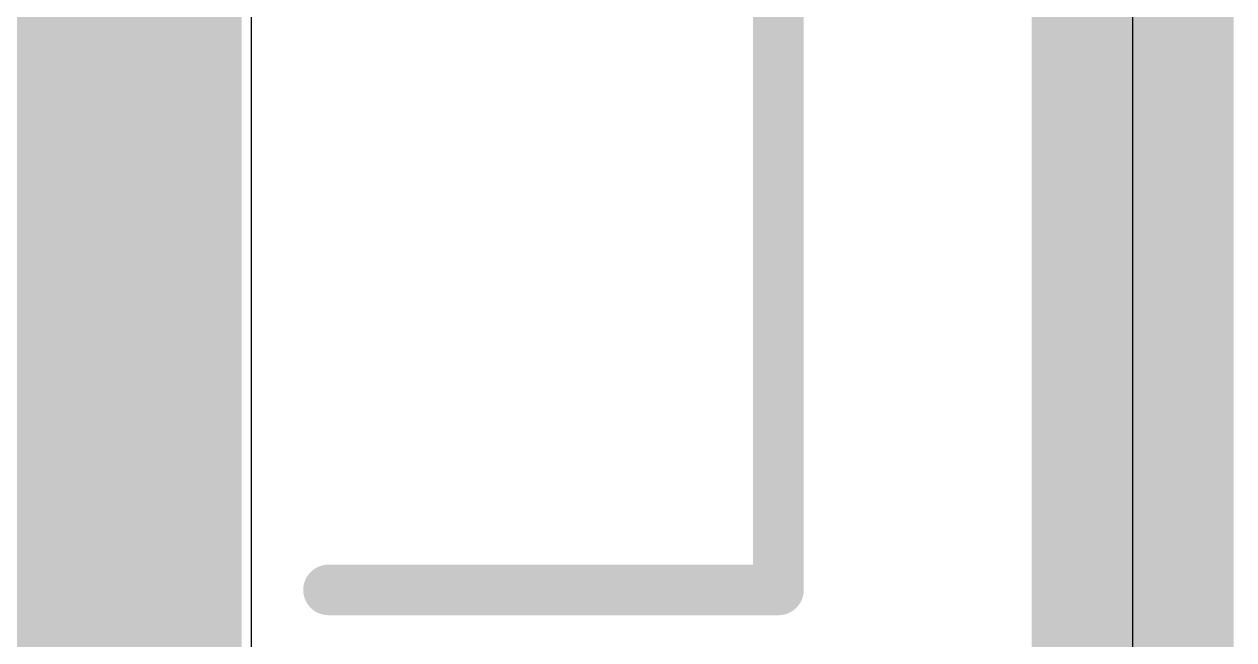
# Model space of a CAD drawing. Header units: inches. Extents: x -4 to 389, y 0 to 108.
# Drawn here: x 42.225 to 45.263, y 1.941 to 3.486 of the extents above; entities that cross this region are included whole.
import ezdxf

# ---------------------------------------------------------------- set-up
doc = ezdxf.new("R2010")
doc.units = ezdxf.units.IN
for name, color, linetype in [('Board Outline', 76, 'Continuous'), ('Bottom Layer', 5, 'Continuous'), ('Signal_1', 16, 'Continuous'), ('Signal_2', 76, 'Continuous'), ('Top Layer', 1, 'Continuous'), ('Top Overlay', 2, 'Continuous'), ('Top Paste', 8, 'Continuous'), ('Top Solder', 216, 'Continuous')]:
    doc.layers.add(name, color=color, linetype=linetype)

msp = doc.modelspace()

# ---------------------------------------------------------------- hatches: boundary and pattern name
at = {"layer": 'Top Layer'}
msp.add_hatch(color=1, dxfattribs=at).paths.add_polyline_path([(42.6692, 1.5662), (41.9692, 1.5662), (41.9692, 5.7662), (42.6692, 5.7662)])
at = {"layer": 'Top Paste'}
msp.add_hatch(color=8, dxfattribs=at).paths.add_polyline_path([(42.6692, 1.5662), (41.9692, 1.5662), (41.9692, 5.7662), (42.6692, 5.7662)])
at = {"layer": 'Top Solder'}
msp.add_hatch(color=216, dxfattribs=at).paths.add_polyline_path([(42.7708, 1.4646), (41.8676, 1.4646), (41.8676, 5.8678), (42.7708, 5.8678)])

# ---------------------------------------------------------------- linework, layer by layer
at = {"layer": 'Board Outline'}
msp.add_lwpolyline([(45.0088, 49.9364, 0.508, 0.508, 0), (45.0088, 0, 0.508, 0.508, 0)], format="xyseb", dxfattribs=at)
at = {"layer": 'Bottom Layer'}
msp.add_line((45.0088, 40.3425), (45.0088, 0), dxfattribs=at)
at = {"layer": 'Signal_1'}
msp.add_line((45.0088, 37.4544), (45.0088, 0), dxfattribs=at)
at = {"layer": 'Signal_2'}
msp.add_line((45.0088, 13.3863), (45.0088, 0), dxfattribs=at)
at = {"layer": 'Top Layer'}
for p, q in [((45.0088, 40.3425), (45.0088, 0)), ((42.7962, 1.4392), (42.7962, 5.8932))]:
    msp.add_line(p, q, dxfattribs=at)
at = {"layer": 'Top Overlay'}
for points in [[(44.1192, 2.0662, 0.127, 0.127, 0), (44.1192, 6.3662, 0.127, 0.127, 0)], [(42.9892, 2.0662, 0.127, 0.127, 0), (44.1192, 2.0662, 0.127, 0.127, 0)]]:
    msp.add_lwpolyline(points, format="xyseb", dxfattribs=at)
for points in [[(42.9575, 2.0662, 0.0635, 0.0635, 1), (43.021, 2.0662, 0.0635, 0.0635, 1)], [(44.0875, 2.0662, 0.0635, 0.0635, 1), (44.151, 2.0662, 0.0635, 0.0635, 1)], [(44.0875, 2.0662, 0.0635, 0.0635, 1), (44.151, 2.0662, 0.0635, 0.0635, 1)]]:
    msp.add_lwpolyline(points, format="xyseb", close=True, dxfattribs=at)

doc.saveas('drawing.dxf')
